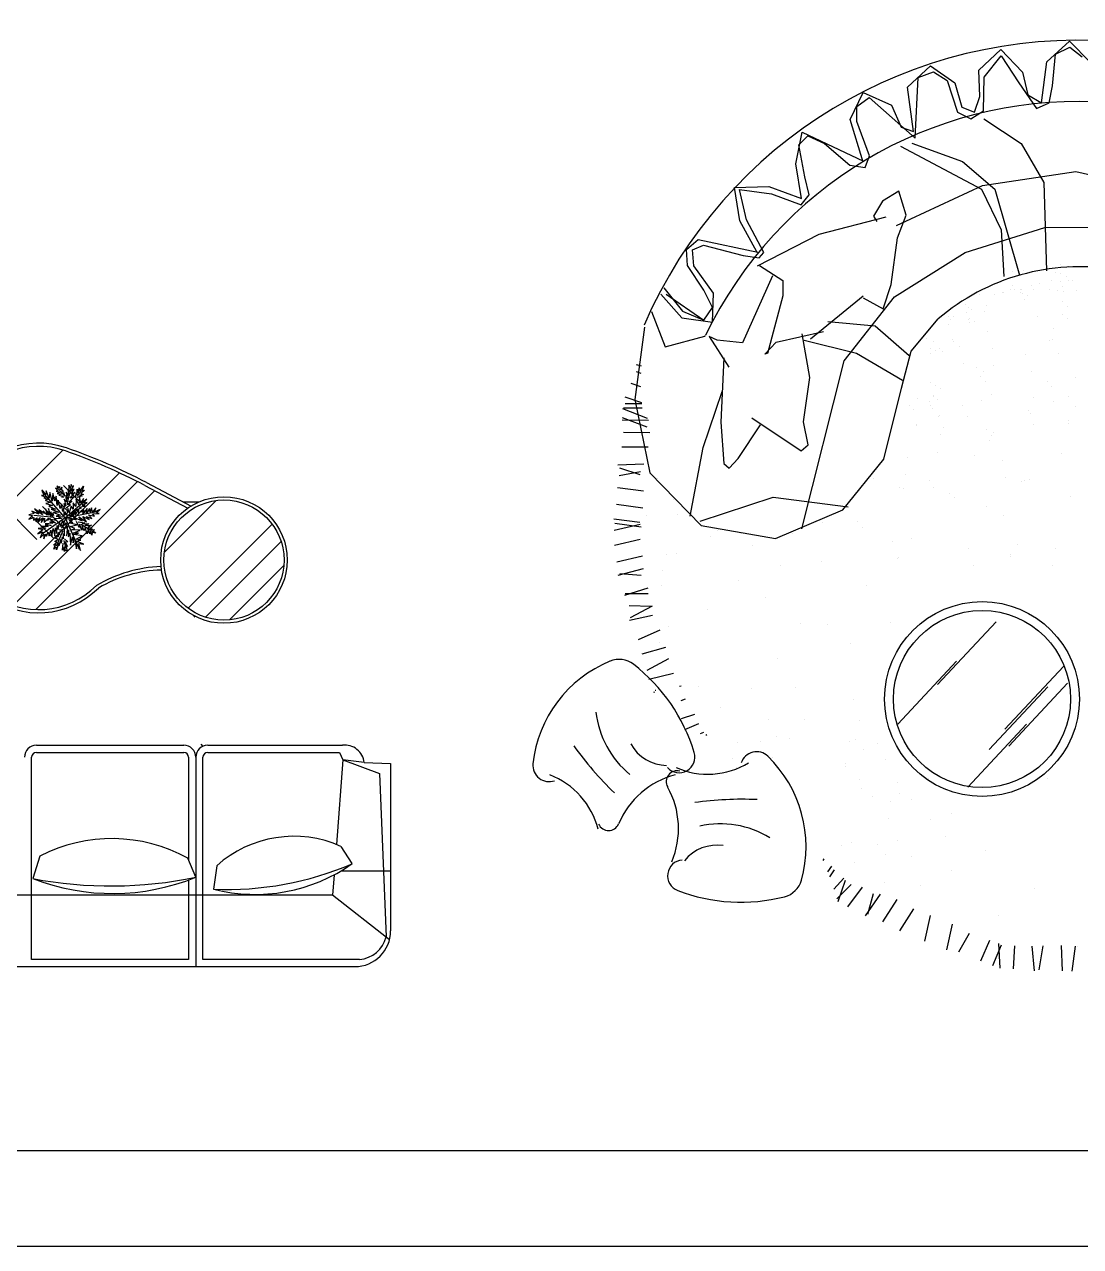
# Model space of a CAD drawing. Header units: inches. Extents: x 10.1 to 52.6, y 12.1 to 36.9.
# Drawn here: x 24.778 to 28.355, y 12.066 to 16.207 of the extents above; entities that cross this region are included whole.
import ezdxf

# ---------------------------------------------------------------- set-up
doc = ezdxf.new("R2010")
doc.units = ezdxf.units.IN
doc.header["$MEASUREMENT"] = 0
for name, color, linetype in [('02', 2, 'Continuous'), ('8', 8, 'Continuous'), ('kadrbm', 4, 'Continuous')]:
    doc.layers.add(name, color=color, linetype=linetype)

# ---------------------------------------------------------------- blocks, each defined once
blk = doc.blocks.new('kadrbm')
at = {"layer": 'kadrbm', "color": 4}
blk.add_lwpolyline([(0, 0), (0, 24.7972), (21, 24.7972), (21, 0), (0, 0)], close=True, dxfattribs=at)
blk.add_lwpolyline([(20.6631, 0.3257), (20.6631, 24.4603), (0.3369, 24.4603), (0.3369, 0.3257), (20.6631, 0.3257)], dxfattribs=at)

msp = doc.modelspace()

# ---------------------------------------------------------------- hatches: boundary and pattern name
at = {"layer": '8'}
h = msp.add_hatch(dxfattribs=at)
h.set_pattern_fill('ANSI34', color=256, scale=0.02, angle=360, style=0)
h.set_pattern_definition([(45, (14.43164, 11.14195), (0.269408, -0.269408), []), (45, (14.43164, 11.23175), (0.269408, -0.269408), []), (45, (14.43164, 11.32155), (0.269408, -0.269408), []), (45, (14.43164, 11.41135), (0.269408, -0.269408), [])])
h.paths.add_polyline_path([(25.6572, 14.3925, 1), (25.2501, 14.3925, 1)])

# ---------------------------------------------------------------- linework, layer by layer
at = {"layer": '02'}
for p, q in [((28.1246, 15.3701), (28.1246, 15.3701)), ((28.1601, 15.3737), (28.1601, 15.3737)), ((28.2395, 15.3964), (28.2395, 15.3964)), ((28.2697, 15.3671), (28.2697, 15.3671)), ((28.2855, 15.3649), (28.2855, 15.3649)), ((28.2878, 15.3934), (28.2878, 15.3934)), ((28.3143, 15.3885), (28.3143, 15.3885)), ((28.1238, 15.3217), (28.1238, 15.3217)), ((28.1893, 15.3237), (28.1893, 15.3237)), ((28.2153, 15.3299), (28.2153, 15.3299)), ((28.2558, 15.3397), (28.2558, 15.3397)), ((28.2863, 15.3348), (28.2863, 15.3348)), ((28.3083, 15.3537), (28.3083, 15.3537)), ((28.3122, 15.341), (28.3122, 15.341)), ((28.3257, 15.3394), (28.3257, 15.3394)), ((27.4401, 15.142), (27.6182, 15.2875)), ((28.0128, 15.292), (28.0128, 15.292)), ((28.0641, 15.2923), (28.0641, 15.2923)), ((28.09, 15.2986), (28.09, 15.2986)), ((28.0948, 15.3005), (28.0948, 15.3005)), ((28.1187, 15.3094), (28.1187, 15.3094)), ((28.1305, 15.3083), (28.1305, 15.3083)), ((28.1509, 15.2986), (28.1509, 15.2986)), ((28.1523, 15.3105), (28.1523, 15.3105)), ((28.1533, 15.3083), (28.1533, 15.3083)), ((28.1573, 15.2961), (28.1573, 15.2961)), ((28.1736, 15.2873), (28.1736, 15.2873)), ((28.1943, 15.3094), (28.1943, 15.3094)), ((28.2479, 15.3097), (28.2479, 15.3097)), ((28.2778, 15.3064), (28.2778, 15.3064)), ((28.2922, 15.3191), (28.2922, 15.3191)), ((28.2965, 15.3023), (28.2965, 15.3023)), ((28.3405, 15.3043), (28.3405, 15.3043)), ((27.9653, 15.257), (27.9653, 15.257)), ((27.9755, 15.2494), (27.9755, 15.2494)), ((27.9868, 15.2401), (27.9868, 15.2401)), ((28.0369, 15.2554), (28.0369, 15.2554)), ((28.1661, 15.2769), (28.1661, 15.2769)), ((28.2921, 15.2693), (28.2921, 15.2693)), ((28.3096, 15.2527), (28.3096, 15.2527)), ((27.9077, 15.2185), (27.9077, 15.2185)), ((27.9154, 15.2076), (27.9154, 15.2076)), ((27.9229, 15.218), (27.9229, 15.218)), ((27.9669, 15.2327), (27.9669, 15.2327)), ((27.9767, 15.2069), (27.9767, 15.2069)), ((27.9788, 15.2105), (27.9788, 15.2105)), ((27.9794, 15.1988), (27.9794, 15.1988)), ((27.9961, 15.2013), (27.9961, 15.2013)), ((28.0309, 15.2342), (28.0309, 15.2342)), ((28.2104, 15.2171), (28.2104, 15.2171)), ((28.2927, 15.2257), (28.2927, 15.2257)), ((28.31, 15.2113), (28.31, 15.2113)), ((27.909, 15.1906), (27.909, 15.1906)), ((28.0384, 15.1675), (28.0384, 15.1675)), ((28.2622, 15.1783), (28.2622, 15.1783)), ((27.8325, 15.1442), (27.8325, 15.1442)), ((27.8553, 15.1328), (27.8553, 15.1328)), ((27.9222, 15.1399), (27.9222, 15.1399)), ((27.9231, 15.1325), (27.9231, 15.1325)), ((27.9453, 15.1172), (27.9453, 15.1172)), ((28.2501, 15.1353), (28.2501, 15.1353)), ((28.2588, 15.1393), (28.2588, 15.1393)), ((27.8469, 15.1079), (27.8469, 15.1079)), ((27.8476, 15.0908), (27.8476, 15.0908)), ((27.862, 15.1035), (27.862, 15.1035)), ((27.8783, 15.1101), (27.8783, 15.1101)), ((27.8875, 15.1), (27.8875, 15.1)), ((28.0564, 15.1098), (28.0564, 15.1098)), ((28.1669, 15.0897), (28.1669, 15.0897)), ((28.2798, 15.0914), (28.2798, 15.0914)), ((26.868, 15.0495), (26.8507, 15.0539)), ((27.9594, 15.0591), (27.9594, 15.0591)), ((28.0024, 15.0447), (28.0024, 15.0447)), ((28.06, 15.052), (28.06, 15.052)), ((28.1897, 15.0319), (28.1897, 15.0319)), ((26.8654, 14.9793), (26.8328, 14.9911)), ((26.8663, 15.0243), (26.8502, 15.0301)), ((27.846, 14.994), (27.846, 14.994)), ((28.0143, 15.0149), (28.0143, 15.0149)), ((28.0261, 15.0301), (28.0261, 15.0301)), ((28.0319, 14.9982), (28.0319, 14.9982)), ((28.2414, 14.9987), (28.2414, 14.9987)), ((28.3377, 15.0108), (28.3377, 15.0108)), ((27.8553, 14.9513), (27.8553, 14.9513)), ((27.8637, 14.9849), (27.8637, 14.9849)), ((27.8813, 14.9748), (27.8813, 14.9748)), ((28.0522, 14.9536), (28.0522, 14.9536)), ((28.2552, 14.9798), (28.2552, 14.9798)), ((26.8704, 14.9076), (26.8064, 14.907)), ((26.8688, 14.922), (26.8121, 14.9215)), ((26.8685, 14.9247), (26.8129, 14.9449)), ((27.7755, 14.915), (27.7755, 14.915)), ((27.8015, 14.9386), (27.8015, 14.9386)), ((27.8432, 14.9313), (27.8432, 14.9313)), ((27.8481, 14.917), (27.8481, 14.917)), ((27.8575, 14.9465), (27.8575, 14.9465)), ((27.8691, 14.9376), (27.8691, 14.9376)), ((27.9535, 14.9161), (27.9535, 14.9161)), ((28.0183, 14.9317), (28.0183, 14.9317)), ((28.1967, 14.9442), (28.1967, 14.9442)), ((28.2644, 14.9289), (28.2644, 14.9289)), ((28.3131, 14.9456), (28.3131, 14.9456)), ((28.337, 14.9125), (28.337, 14.9125)), ((26.8915, 14.8656), (26.8021, 14.8664)), ((26.8871, 14.8424), (26.8036, 14.8743)), ((26.8884, 14.8726), (26.805, 14.9045)), ((27.7883, 14.9019), (27.7883, 14.9019)), ((27.8534, 14.9048), (27.8534, 14.9048)), ((27.8737, 14.8798), (27.8737, 14.8798)), ((27.8775, 14.8831), (27.8775, 14.8831)), ((27.9716, 14.8791), (27.9716, 14.8791)), ((28.1768, 14.8977), (28.1768, 14.8977)), ((28.1836, 14.8896), (28.1836, 14.8896)), ((28.3141, 14.8663), (28.3141, 14.8663)), ((26.8959, 14.8236), (26.8066, 14.8243)), ((27.7974, 14.8516), (27.7974, 14.8516)), ((27.7977, 14.8469), (27.7977, 14.8469)), ((27.8919, 14.8428), (27.8919, 14.8428)), ((28.0369, 14.8361), (28.0369, 14.8361)), ((28.0597, 14.8248), (28.0597, 14.8248)), ((28.1956, 14.8502), (28.1956, 14.8502)), ((28.3137, 14.8555), (28.3137, 14.8555)), ((27.8796, 14.8192), (27.8796, 14.8192)), ((28.0457, 14.7975), (28.0457, 14.7975)), ((28.0521, 14.8145), (28.0521, 14.8145)), ((24.5611, 14.4188, 0.0349), (24.9075, 14.7651, 0.0349)), ((26.8905, 14.7747), (26.8012, 14.7754)), ((27.8711, 14.7554), (27.8711, 14.7554)), ((27.994, 14.7462), (27.994, 14.7462)), ((28.2895, 14.7547), (28.2895, 14.7547)), ((26.8751, 14.7176), (26.7879, 14.7142)), ((26.8635, 14.6808), (26.7941, 14.7042)), ((27.7671, 14.7384), (27.7671, 14.7384)), ((28.0902, 14.7299), (28.0902, 14.7299)), ((24.6784, 14.2666, 0.0349), (25.0997, 14.688, 0.0349)), ((24.7396, 14.238, 0.0349), (25.1603, 14.6587, 0.0349)), ((26.8642, 14.6912), (26.7923, 14.6777)), ((26.9234, 14.6696), (26.9234, 14.6696)), ((27.655, 14.6689), (27.655, 14.6689)), ((27.7604, 14.6833), (27.7604, 14.6833)), ((27.8441, 14.6619), (27.8441, 14.6619)), ((28.1004, 14.6724), (28.1004, 14.6724)), ((28.1637, 14.6616), (28.1637, 14.6616)), ((28.1809, 14.6638), (28.1809, 14.6638)), ((24.816, 14.2246, 0.0349), (25.2192, 14.6278, 0.0349)), ((24.9153, 14.5353, 0.0349), (24.8379, 14.6243, 0.0349)), ((24.9142, 14.6085, 0.0349), (24.8925, 14.634, 0.0349)), ((24.9096, 14.6448, 0.0349), (24.9831, 14.5713, 0.0349)), ((24.923, 14.5838, 0.0349), (24.9356, 14.6361, 0.0349)), ((24.9573, 14.61, 0.0349), (24.9723, 14.6293, 0.0349)), ((25.186, 14.6455, 0.0456), (25.3309, 14.5682, 0.0456)), ((25.191, 14.6551, 0.0456), (25.3421, 14.5755, 0.0456)), ((26.8746, 14.6258), (26.786, 14.6375)), ((27.7429, 14.6375), (27.7429, 14.6375)), ((27.7543, 14.6359), (27.7543, 14.6359)), ((27.8557, 14.6392), (27.8557, 14.6392)), ((27.9115, 14.6178), (27.9115, 14.6178)), ((28.155, 14.6575), (28.155, 14.6575)), ((24.8742, 14.6095, 0.0349), (24.9477, 14.536, 0.0349)), ((24.9153, 14.5353, 0.0349), (24.9758, 14.5871, 0.0349)), ((25.3158, 14.5894, 0.0349), (25.369, 14.5894, 0.0349)), ((26.8719, 14.5687), (26.7833, 14.5804)), ((26.9746, 14.5968), (26.9746, 14.5968)), ((27.9263, 14.6035), (27.9263, 14.6035)), ((28.3193, 14.6092), (28.3193, 14.6092)), ((24.7125, 14.5702, 0.0349), (24.8203, 14.4624, 0.0349)), ((24.8035, 14.5388, 0.0349), (24.877, 14.4652, 0.0349)), ((24.879, 14.5369, 0.0349), (24.8098, 14.5437, 0.0349)), ((24.8388, 14.5741, 0.0349), (24.9124, 14.5006, 0.0349)), ((24.9153, 14.5353, 0.0349), (24.8388, 14.4818, 0.0349)), ((24.9153, 14.5353, 0.0349), (25.0289, 14.5586, 0.0349)), ((24.9153, 14.5353, 0.0349), (24.9632, 14.4296, 0.0349)), ((26.8845, 14.5437), (26.8845, 14.5437)), ((26.9887, 14.5461), (26.9887, 14.5461)), ((28.0373, 14.5723), (28.0373, 14.5723)), ((28.0942, 14.5441), (28.0942, 14.5441)), ((24.9693, 14.514, 0.0349), (25.0116, 14.4879, 0.0349)), ((26.8624, 14.5193), (26.7738, 14.531)), ((26.8627, 14.5126), (26.7756, 14.4926)), ((26.8663, 14.5043), (26.7777, 14.516)), ((27.4792, 14.5197), (27.4792, 14.5197)), ((27.6007, 14.5239), (27.6007, 14.5239)), ((27.6177, 14.5027), (27.6177, 14.5027)), ((24.908, 14.4909, 0.0349), (24.8852, 14.4392, 0.0349)), ((24.911, 14.4589, 0.0349), (24.9177, 14.4304, 0.0349)), ((26.8629, 14.4623), (26.7758, 14.4423)), ((27.1012, 14.471), (27.1012, 14.471)), ((27.1252, 14.4909), (27.1252, 14.4909)), ((27.2045, 14.4819), (27.2045, 14.4819)), ((27.3786, 14.483), (27.3786, 14.483)), ((27.7193, 14.4566), (27.7193, 14.4566)), ((27.7812, 14.4647), (27.7812, 14.4647)), ((26.9507, 14.4115), (26.9507, 14.4115)), ((26.9852, 14.4152), (26.9852, 14.4152)), ((27.2435, 14.4426), (27.2435, 14.4426)), ((27.9761, 14.4332), (27.9761, 14.4332)), ((28.1165, 14.4112), (28.1165, 14.4112)), ((28.1423, 14.4456), (28.1423, 14.4456)), ((28.2714, 14.4311), (28.2714, 14.4311)), ((26.871, 14.4057), (26.7839, 14.3857)), ((26.8646, 14.4024), (26.8646, 14.4024)), ((27.3379, 14.3743), (27.3379, 14.3743)), ((27.4757, 14.3889), (27.4757, 14.3889)), ((27.7359, 14.399), (27.7359, 14.399)), ((27.7387, 14.4009), (27.7387, 14.4009)), ((27.9911, 14.3739), (27.9911, 14.3739)), ((28.1185, 14.4048), (28.1185, 14.4048)), ((28.2608, 14.3752), (28.2608, 14.3752)), ((26.8736, 14.3623), (26.787, 14.3403)), ((26.8668, 14.3396), (26.7939, 14.3463)), ((26.939, 14.3581), (26.939, 14.3581)), ((26.8894, 14.2971), (26.8097, 14.2727)), ((26.9358, 14.3055), (26.9358, 14.3055)), ((27.1951, 14.3243), (27.1951, 14.3243)), ((27.63, 14.3062), (27.63, 14.3062)), ((26.89, 14.2784), (26.8127, 14.2776)), ((27.2885, 14.2646), (27.2885, 14.2646)), ((25.349, 14.2054, 0.0349), (25.355, 14.1994, 0.0349)), ((26.9013, 14.2356), (26.8254, 14.2373)), ((26.9049, 14.2051), (26.8276, 14.1876)), ((26.9033, 14.2361), (26.8295, 14.1964)), ((27.0913, 14.2249), (27.0913, 14.2249)), ((28.0161, 14.2199), (28.0161, 14.2199)), ((26.959, 14.1688), (26.959, 14.1688)), ((27.4072, 14.1759), (27.4072, 14.1759)), ((27.4982, 14.1728), (27.4982, 14.1728)), ((27.7125, 14.1819), (27.7125, 14.1819)), ((27.8705, 13.9708), (28.0691, 14.1835)), ((26.9302, 14.1549), (26.8569, 14.1216)), ((26.9488, 14.0962), (26.8686, 14.0737)), ((26.93, 14.1135), (26.93, 14.1135)), ((27.5744, 14.1112), (27.5744, 14.1112)), ((26.9594, 14.0577), (26.8856, 14.018)), ((27.327, 14.0604), (27.327, 14.0604)), ((27.7359, 13.8367), (27.9345, 14.0494)), ((28.3129, 14.0751), (28.3129, 14.0751)), ((26.9756, 14.0078), (26.8925, 13.9883)), ((28.0986, 13.8192), (28.2971, 14.032)), ((27.0021, 13.9655), (26.9964, 13.9636)), ((27.0603, 13.9652), (27.0603, 13.9652)), ((27.2404, 13.958), (27.2404, 13.958)), ((27.3903, 13.9622), (27.3903, 13.9622)), ((28.045, 13.7505), (28.2435, 13.9632)), ((28.1114, 13.762), (28.31, 13.9748)), ((26.9121, 13.9447), (26.908, 13.9437)), ((26.9162, 13.9508), (26.9141, 13.9502)), ((27.0155, 13.9206), (27.0004, 13.9158)), ((27.5872, 13.921), (27.5872, 13.921)), ((27.1364, 13.8943), (27.1364, 13.8943)), ((27.0471, 13.8697), (27.0022, 13.8546)), ((27.0612, 13.8371), (27.0129, 13.817)), ((27.299, 13.8535), (27.299, 13.8535)), ((27.4206, 13.8506), (27.4206, 13.8506)), ((27.6054, 13.8491), (27.6054, 13.8491)), ((27.9728, 13.6234), (28.1713, 13.8362)), ((27.0773, 13.8086), (27.0661, 13.8032)), ((27.0892, 13.8007), (27.0858, 13.7983)), ((27.3265, 13.7932), (27.3265, 13.7932)), ((24.8184, 13.7649, 0.0456), (25.3176, 13.7649, 0.0456)), ((25.375, 13.7684, 0.0349), (25.382, 13.7613, 0.0349)), ((25.3986, 13.7649, 0.0456), (25.8551, 13.7649, 0.0456)), ((27.1914, 13.7736), (27.1914, 13.7736)), ((27.2702, 13.7767), (27.2702, 13.7767)), ((27.3693, 13.7872), (27.3693, 13.7872)), ((27.5708, 13.777), (27.5708, 13.777)), ((27.5911, 13.7844), (27.5911, 13.7844)), ((27.6211, 13.7507), (27.6211, 13.7507)), ((27.6664, 13.7713), (27.6664, 13.7713)), ((24.8022, 13.0392, 0.0456), (24.8022, 13.7244, 0.0456)), ((24.8184, 13.7406, 0.0456), (25.3176, 13.7406, 0.0456)), ((25.3338, 13.7244, 0.0456), (25.3338, 13.375, 0.0456)), ((25.3581, 13.7244, 0.0456), (25.3581, 13.0149, 0.0456)), ((25.3824, 13.0392, 0.0456), (25.3824, 13.7244, 0.0456)), ((25.3986, 13.7406, 0.0456), (25.8451, 13.7406, 0.0456)), ((25.8563, 13.7159, 0.0456), (25.835, 13.4289, 0.0456)), ((25.8451, 13.7406, 0.0456), (25.8563, 13.7159, 0.0456)), ((25.8563, 13.7159, 0.0456), (25.98, 13.6692, 0.0456)), ((25.9283, 13.7066, 0.0456), (25.8563, 13.7159, 0.0456)), ((25.9283, 13.7066, 0.0456), (26.018, 13.7033, 0.0456)), ((27.1761, 13.7193), (27.1761, 13.7193)), ((27.2313, 13.7366), (27.2313, 13.7366)), ((27.3128, 13.7233), (27.3128, 13.7233)), ((27.6933, 13.7162), (27.6933, 13.7162)), ((25.98, 13.6692, 0.0456), (26.0031, 13.1154, 0.0456)), ((26.018, 13.7033, 0.0456), (26.018, 13.1364, 0.0456)), ((27.1898, 13.6892), (27.1898, 13.6892)), ((27.5579, 13.7035), (27.5579, 13.7035)), ((27.5588, 13.6914), (27.5588, 13.6914)), ((27.6073, 13.6479), (27.6073, 13.6479)), ((27.7336, 13.6379), (27.7336, 13.6379)), ((27.841, 13.6533), (27.841, 13.6533)), ((28.2433, 13.6533), (28.2433, 13.6533)), ((27.614, 13.6182), (27.614, 13.6182)), ((27.6486, 13.5903), (27.6486, 13.5903)), ((27.7425, 13.6002), (27.7425, 13.6002)), ((27.7831, 13.5822), (27.7831, 13.5822)), ((27.7107, 13.5751), (27.7107, 13.5751)), ((27.7039, 13.5171), (27.7039, 13.5171)), ((27.8471, 13.5129), (27.8471, 13.5129)), ((27.9183, 13.5345), (27.9183, 13.5345)), ((25.8881, 13.3638, 0.0456), (25.85, 13.4223, 0.0456)), ((27.5447, 13.4264), (27.5447, 13.4264)), ((27.5773, 13.435), (27.5773, 13.435)), ((27.6657, 13.4287), (27.6657, 13.4287)), ((27.7332, 13.4429), (27.7332, 13.4429)), ((27.8965, 13.4572), (27.8965, 13.4572)), ((24.8305, 13.3891, 0.0456), (24.8062, 13.3131, 0.0456)), ((25.3579, 13.3176, 0.0456), (25.3309, 13.382, 0.0456)), ((27.4857, 13.3801), (27.4823, 13.3742)), ((27.6947, 13.3953), (27.6947, 13.3953)), ((27.7826, 13.3872), (27.7826, 13.3872)), ((28.0317, 13.4096), (28.0317, 13.4096)), ((25.4291, 13.3566, 0.0456), (25.4187, 13.2776, 0.0456)), ((26.018, 13.3389, 0.0456), (25.8516, 13.3389, 0.0456)), ((27.5114, 13.3556), (27.4977, 13.3366)), ((27.5206, 13.3431), (27.5047, 13.3188)), ((27.5878, 13.3678), (27.5878, 13.3678)), ((27.9178, 13.3395), (27.9178, 13.3395)), ((25.3338, 13.3064, 0.0456), (25.3338, 13.0392, 0.0456)), ((25.8269, 13.3243, 0.0456), (25.8217, 13.2579, 0.0456)), ((27.5533, 13.3146), (27.5194, 13.2776)), ((27.5783, 13.2929), (27.5287, 13.2448)), ((27.5569, 13.3063), (27.533, 13.2344)), ((27.69, 13.2996), (27.69, 13.2996)), ((24.2233, 13.2579, 0.0456), (25.8217, 13.2579, 0.0456)), ((25.8217, 13.2579, 0.0456), (26.0143, 13.1066, 0.0456)), ((27.6154, 13.2841), (27.5656, 13.2173)), ((27.6756, 13.2606), (27.6257, 13.1866)), ((27.652, 13.2619), (27.6336, 13.191)), ((27.8122, 13.2914), (27.8122, 13.2914)), ((28.1985, 13.2797), (28.1985, 13.2797)), ((27.7319, 13.2423), (27.6837, 13.1671)), ((27.7893, 13.211), (27.741, 13.1358)), ((27.8448, 13.1881), (27.8259, 13.1008)), ((28.0763, 13.1877), (28.0763, 13.1877)), ((27.9199, 13.1592), (27.901, 13.0718)), ((27.9779, 13.1273), (27.9409, 13.0641)), ((28.0459, 13.1039), (28.0157, 13.0332)), ((28.0862, 13.0878), (28.0561, 13.0171)), ((28.077, 13.0937), (28.0816, 13.0101)), ((28.1313, 13.0853), (28.1267, 13.0077)), ((28.2266, 13.0856), (28.2128, 13.0035)), ((28.2887, 13.086), (28.2929, 13.0004)), ((28.1891, 13.0845), (28.1977, 13.0002)), ((28.3365, 13.084), (28.3251, 12.9991)), ((28.3457, 13.0845), (28.3457, 13.0845)), ((24.2233, 13.0149, 0.0456), (25.8965, 13.0149, 0.0456)), ((25.3338, 13.0392, 0.0456), (24.8022, 13.0392, 0.0456)), ((25.9127, 13.0392, 0.0456), (25.3824, 13.0392, 0.0456))]:
    msp.add_line(p, q, dxfattribs=at)
at = {"layer": '02', "extrusion": (0, 0, -1)}
for points in [[(-27.618, 15.7407), (-27.5741, 15.8847), (-27.6187, 15.977), (-27.7149, 15.9332), (-27.7473, 15.8593), (-27.789, 15.8446), (-27.7689, 15.9952), (-27.8463, 16.067), (-27.9292, 16.0095), (-27.9521, 15.9264), (-27.9957, 15.9104), (-28.0131, 15.9629), (-28.0103, 16.0521), (-28.0846, 16.1224), (-28.1584, 16.046), (-28.1758, 15.9689), (-28.2222, 15.9419), (-28.241, 16.0809), (-28.3174, 16.15), (-28.3887, 16.0785)], [(-28.0267, 15.8875), (-28.153, 15.8042), (-28.2308, 15.6721), (-28.2389, 15.3725)], [(-27.258, 15.4367), (-27.2011, 15.542), (-27.1827, 15.6546), (-27.2994, 15.6576), (-27.4092, 15.6176), (-27.3906, 15.7345), (-27.4123, 15.8421), (-27.6201, 15.7436)], [(-27.7454, 15.7948), (-28.0193, 15.6491), (-28.0858, 15.5118), (-28.0948, 15.3533)], [(-27.7827, 15.8053), (-27.9547, 15.7429), (-28.0638, 15.6486), (-28.1475, 15.3575)], [(-27.7308, 15.5264), (-28.0226, 15.661), (-28.3383, 15.7092), (-28.653, 15.6375), (-28.9254, 15.4691)], [(-27.2604, 15.3896), (-27.4697, 15.4967), (-27.6965, 15.5558)], [(-27.4112, 14.4977), (-27.5545, 15.0679), (-27.7245, 15.2847), (-27.9635, 15.4346), (-28.2336, 15.519), (-28.5224, 15.5198), (-28.6639, 15.4762), (-28.7976, 15.3816), (-28.9102, 15.2479), (-28.9628, 15.1662)], [(-27.267, 15.3903), (-27.3463, 15.3395), (-27.3466, 15.2875), (-27.2944, 15.0928), (-27.2854, 15.0902), (-27.3243, 15.1307), (-27.4842, 15.1667)], [(-27.3108, 15.3549), (-27.2099, 15.1284), (-27.1235, 15.1376), (-27.0971, 15.1501), (-27.1633, 15.046)], [(-27.4984, 15.2005), (-27.6591, 15.1858), (-27.7739, 15.0855)], [(-27.4185, 15.137), (-27.5959, 15.0936), (-27.7517, 15.0016)], [(-27.0325, 14.541), (-27.0766, 14.7735), (-27.1405, 14.963)], [(-27.066, 14.5247), (-27.3133, 14.6056), (-27.5672, 14.5727)]]:
    msp.add_lwpolyline(points, dxfattribs=at)
at = {"layer": '02'}
for points in [[(26.9327, 15.2938), (27.0043, 15.213), (27.1081, 15.1979), (27.1118, 15.297), (27.0452, 15.3893), (27.0405, 15.4435), (27.0773, 15.4598), (27.2123, 15.4247), (27.2662, 15.4161), (27.2821, 15.4349), (27.2233, 15.5449), (27.1998, 15.6476), (27.3079, 15.6332), (27.4085, 15.596), (27.4351, 15.6294), (27.4212, 15.691), (27.4004, 15.7989), (27.4315, 15.8295), (27.4878, 15.8039), (27.5731, 15.7306), (27.6253, 15.7221), (27.6401, 15.7624), (27.5972, 15.8785), (27.5967, 15.9291), (27.6389, 15.96), (27.7941, 15.8222), (27.8049, 16.0276), (27.857, 16.0463), (27.9026, 16.0175), (27.938, 15.9105), (27.9834, 15.8877), (28.0263, 15.9145), (28.0282, 16.0283), (28.0858, 16.1013), (28.1455, 16.009), (28.205, 15.9228), (28.2484, 15.942), (28.2598, 15.9995), (28.2701, 16.1065), (28.3186, 16.1299), (28.3599, 16.0972)], [(27.6189, 15.2809), (27.6865, 15.2432), (27.7138, 15.3265), (27.7351, 15.4842), (27.7646, 15.5609), (27.7396, 15.6422), (27.6841, 15.6084), (27.653, 15.5574), (27.6649, 15.5391)], [(27.0785, 15.3065), (27.0236, 15.3909), (27.02, 15.4452), (27.0596, 15.479), (27.2612, 15.4359)], [(26.9428, 15.3145), (27.0069, 15.2357), (27.0789, 15.2056), (27.108, 15.2484), (27.0785, 15.3065)], [(26.9517, 15.2932), (27.0789, 15.2056)], [(26.8774, 15.1813), (26.8446, 14.9363), (26.8963, 14.6876), (27.07, 14.5098), (27.3214, 14.4654), (27.5496, 14.5631), (27.6881, 14.734), (27.7477, 14.9753), (27.7806, 15.1004), (27.8723, 15.2093)], [(26.9018, 15.2351), (26.9481, 15.1153), (27.082, 15.1515)], [(27.2416, 14.8744), (27.4083, 14.763), (27.4319, 14.7828), (27.4164, 14.8613), (27.4375, 15.0114), (27.4116, 15.159)], [(27.1467, 15.0776), (27.1369, 14.8593), (27.1465, 14.7198), (27.1647, 14.7041), (27.1947, 14.7364), (27.2708, 14.8508)]]:
    msp.add_lwpolyline(points, dxfattribs=at)
at = {"layer": '02', "elevation": 0.0349}
for points in [[(24.9289, 14.5437), (24.9447, 14.5437), (24.9356, 14.5498), (24.9447, 14.5533), (24.9394, 14.5557), (24.9559, 14.561), (24.9515, 14.563), (24.9708, 14.5698), (24.9641, 14.5712), (24.9834, 14.5765), (24.9729, 14.5774), (24.9902, 14.5877), (24.9781, 14.5847), (24.9893, 14.5988), (24.9752, 14.5891), (24.9776, 14.6012), (24.9693, 14.5862), (24.9647, 14.605), (24.9617, 14.5794), (24.9529, 14.5982), (24.952, 14.5736), (24.9432, 14.5862), (24.9432, 14.5654), (24.9365, 14.575), (24.9297, 14.5533), (24.9245, 14.5674), (24.9201, 14.5431), (24.9162, 14.5563), (24.9127, 14.5431), (24.911, 14.5698), (24.9074, 14.5572), (24.903, 14.5824), (24.8992, 14.5674), (24.8925, 14.5953), (24.8887, 14.5774), (24.8852, 14.6085), (24.8805, 14.5921), (24.8737, 14.6176), (24.8717, 14.5921), (24.864, 14.6211), (24.8611, 14.6026), (24.8514, 14.6273), (24.8514, 14.6146), (24.8373, 14.6308), (24.8441, 14.6123), (24.8359, 14.6114), (24.8514, 14.6056), (24.8432, 14.6032), (24.8582, 14.5988), (24.8485, 14.5953), (24.8664, 14.5877), (24.85, 14.5838), (24.8731, 14.5774), (24.8605, 14.5756), (24.8834, 14.5645), (24.8687, 14.5645), (24.894, 14.5542), (24.8761, 14.5533), (24.8998, 14.5451), (24.8852, 14.5416), (24.9074, 14.5384), (24.8931, 14.5369), (24.9036, 14.5334), (24.879, 14.5319), (24.8881, 14.5266), (24.8655, 14.5296), (24.8828, 14.519), (24.864, 14.5214), (24.8737, 14.517), (24.8485, 14.5155), (24.8687, 14.5093), (24.8476, 14.5108), (24.8582, 14.5058), (24.8329, 14.5058), (24.8508, 14.5005), (24.8238, 14.4991), (24.8417, 14.4961), (24.8233, 14.4818), (24.8388, 14.4885), (24.8306, 14.4677), (24.8432, 14.4803), (24.8441, 14.4648), (24.85, 14.4812), (24.8529, 14.473), (24.8582, 14.4865), (24.8611, 14.475), (24.8673, 14.4938), (24.8708, 14.4721), (24.8746, 14.4991), (24.8805, 14.4736), (24.8828, 14.5011), (24.8872, 14.4826), (24.8887, 14.5093), (24.8925, 14.4961), (24.8969, 14.5199), (24.8998, 14.5064), (24.908, 14.5266), (24.9089, 14.5176)], [(24.9148, 14.61), (24.9118, 14.6205), (24.9104, 14.6167), (24.908, 14.6293), (24.906, 14.6243), (24.9045, 14.6399), (24.9013, 14.6293), (24.8963, 14.6422), (24.8954, 14.6355), (24.8887, 14.6437), (24.8887, 14.634), (24.8828, 14.6361), (24.8925, 14.6273), (24.8852, 14.6258), (24.8984, 14.622), (24.8887, 14.6176), (24.903, 14.6167), (24.894, 14.6123), (24.9074, 14.6094), (24.903, 14.6064), (24.911, 14.6064)], [(24.9192, 14.5698), (24.9336, 14.5809), (24.923, 14.5809), (24.9385, 14.5921), (24.9283, 14.5891), (24.9462, 14.6064), (24.9327, 14.6026), (24.9482, 14.6211), (24.9356, 14.6161), (24.9468, 14.6325), (24.9365, 14.6264), (24.9438, 14.6437), (24.938, 14.6413), (24.9356, 14.6481), (24.9336, 14.6361), (24.9283, 14.6457), (24.9283, 14.6234), (24.9245, 14.6331), (24.9268, 14.6108), (24.9192, 14.6229), (24.9239, 14.5982), (24.9186, 14.6108), (24.9192, 14.59), (24.9127, 14.5982), (24.9177, 14.5765), (24.9118, 14.5838), (24.9148, 14.5727)], [(24.952, 14.605), (24.9535, 14.6205), (24.9564, 14.6129), (24.9564, 14.6331), (24.9611, 14.6205), (24.9632, 14.6369), (24.9661, 14.6264), (24.9776, 14.6428), (24.9737, 14.6258), (24.9811, 14.6293), (24.9693, 14.6182), (24.9781, 14.6146), (24.9647, 14.6114), (24.9737, 14.61), (24.955, 14.6041)], [(24.8775, 14.5422), (24.8737, 14.5528), (24.8722, 14.5407), (24.8673, 14.5563), (24.8678, 14.5416), (24.859, 14.5668), (24.8611, 14.5451), (24.8494, 14.566), (24.8552, 14.5445), (24.8412, 14.5595), (24.8456, 14.5498), (24.8268, 14.563), (24.8388, 14.546), (24.8121, 14.566), (24.8268, 14.5475), (24.8024, 14.5577), (24.8112, 14.5504), (24.7933, 14.546), (24.8054, 14.5431), (24.7925, 14.531), (24.8098, 14.5369), (24.8083, 14.5272), (24.8209, 14.5354), (24.8165, 14.5214), (24.8306, 14.5363), (24.8224, 14.5184), (24.8388, 14.5354), (24.835, 14.5199), (24.8456, 14.534), (24.8447, 14.5199), (24.859, 14.534), (24.8558, 14.5272), (24.8664, 14.534)], [(24.9268, 14.5363), (24.9529, 14.5287), (24.9438, 14.5378), (24.9729, 14.5252), (24.9617, 14.5384), (24.9878, 14.5214), (24.9752, 14.5398), (24.9969, 14.5302), (24.9864, 14.5398), (25.0066, 14.5334), (24.9946, 14.546), (25.0148, 14.5416), (25.0087, 14.5489), (25.0304, 14.5504), (25.0221, 14.5528), (25.0348, 14.5639), (25.0163, 14.5557), (25.0192, 14.5692), (25.0087, 14.5548), (25.0051, 14.5692), (25.0004, 14.5542), (24.9984, 14.5674), (24.9878, 14.5504), (24.9902, 14.5674), (24.9758, 14.5481), (24.9805, 14.5624), (24.9723, 14.5548), (24.9723, 14.5616), (24.9617, 14.5504), (24.9626, 14.566), (24.95, 14.546), (24.9506, 14.5595), (24.9418, 14.5475)], [(24.9127, 14.4991), (24.9127, 14.475), (24.9095, 14.4818), (24.9095, 14.4648), (24.906, 14.47), (24.9022, 14.4498), (24.9013, 14.4624), (24.8948, 14.4401), (24.894, 14.4513), (24.8866, 14.4266), (24.8852, 14.4363), (24.8775, 14.4296), (24.8828, 14.446), (24.8761, 14.443), (24.8872, 14.4527), (24.8805, 14.4551), (24.8925, 14.4633), (24.879, 14.4662), (24.8948, 14.4736), (24.8852, 14.475), (24.8984, 14.4803), (24.891, 14.4841), (24.9045, 14.4923), (24.8969, 14.4953), (24.9051, 14.4961)], [(24.9157, 14.5296), (24.9036, 14.5005), (24.9192, 14.519), (24.9171, 14.4991), (24.9239, 14.5073), (24.9201, 14.4744), (24.9274, 14.4944), (24.9274, 14.4715), (24.9321, 14.4832), (24.9341, 14.4425), (24.9403, 14.4715), (24.9432, 14.4507), (24.9468, 14.4668), (24.9544, 14.4304), (24.955, 14.4469), (24.9679, 14.4252), (24.9617, 14.4483), (24.979, 14.446), (24.9535, 14.4565), (24.9693, 14.4595), (24.9529, 14.4633), (24.9737, 14.4744), (24.9447, 14.4788), (24.9611, 14.4832), (24.9432, 14.4841), (24.967, 14.4938), (24.9385, 14.4953), (24.9482, 14.4997), (24.9327, 14.5058), (24.955, 14.5117), (24.9297, 14.519), (24.9418, 14.519), (24.9297, 14.5266), (24.9409, 14.5287), (24.9206, 14.5319)], [(24.9597, 14.5222), (24.9825, 14.519), (24.9737, 14.5161), (24.996, 14.5155), (24.9825, 14.5093), (25.0051, 14.5102), (24.9922, 14.5026), (25.0072, 14.502), (25.0019, 14.4976), (25.0148, 14.4944), (25.0095, 14.4923), (25.0192, 14.4832), (25.0072, 14.4865), (25.0066, 14.4768), (25.0019, 14.49), (24.999, 14.4812), (24.9937, 14.4961), (24.9902, 14.4818), (24.984, 14.5011), (24.9805, 14.4914), (24.9737, 14.5073), (24.9723, 14.4938), (24.9647, 14.5146), (24.9632, 14.5026), (24.9544, 14.5228)], [(24.9133, 14.4648), (24.9253, 14.4542), (24.9157, 14.4536), (24.9239, 14.4386), (24.9177, 14.4425), (24.9224, 14.4231), (24.9162, 14.4266), (24.9133, 14.4213), (24.9133, 14.4378), (24.9066, 14.426), (24.9089, 14.4498)]]:
    msp.add_lwpolyline(points, dxfattribs=at)
at = {"layer": '02'}
for centre, radius in [((25.4536, 14.3925, 0.0456), 0.2143), ((25.4536, 14.3925, 0.0456), 0.2035), ((28.021, 13.9216), 0.33), ((28.021, 13.9216), 0.3)]:
    msp.add_circle(centre, radius, dxfattribs=at)
for centre, radius, start, end in [((28.3451, 14.5535), 1.6, 14.8919, 156.6136), ((28.3459, 14.5462), 1.4, 21.0039, 154.2699), ((28.3518, 14.6489), 0.7375, 80.9067, 130.55), ((27.0802, 15.1561), 0.005, 291.3864, 334.2699), ((24.8252, 14.5011, 0.0456), 0.2874, 70.7386, 314.9559), ((24.8252, 14.5011, 0.0456), 0.2766, 70.7386, 315.2317), ((24.2463, 12.8442, 0.0456), 2.0317, 62.4491, 70.7386), ((24.2463, 12.8442, 0.0456), 2.0425, 62.4476, 70.7386), ((25.2618, 13.8946, 0.0456), 0.4766, 92.5777, 120.2645), ((25.2521, 13.9171, 0.0456), 0.4415, 91.3075, 120.4544), ((26.9233, 13.6561), 0.4258, 112.4062, 173.7955), ((26.7915, 13.9758), 0.08, 52.3591, 112.4062), ((26.4776, 13.5688), 0.594, 16.8235, 52.3591), ((27.0293, 13.912), 0.3177, 186.2655, 230.735), ((24.8184, 13.7244, 0.0456), 0.0405, 90, 180), ((25.3176, 13.7244, 0.0456), 0.0405, 0, 90), ((25.3986, 13.7244, 0.0456), 0.0405, 90, 180), ((25.8627, 13.6992, 0.0456), 0.0661, 6.4251, 96.5821), ((27.6034, 14.4545), 1.1872, 215.5977, 225.797), ((26.9551, 13.8382), 0.1417, 209.1255, 268.9732), ((24.8184, 13.7244, 0.0456), 0.0162, 90, 180), ((25.3176, 13.7244, 0.0456), 0.0162, 0, 90), ((25.3986, 13.7244, 0.0456), 0.0162, 90, 180), ((26.9949, 13.7252), 0.0535, 222.5024, 16.8235), ((27.0921, 13.9332), 0.2663, 246.2191, 301.3332), ((27.2574, 13.6883), 0.0546, 45.9014, 162.0251), ((26.9991, 13.4217), 0.4258, 344.5121, 45.9014), ((26.5543, 13.6963), 0.0546, 173.7955, 289.9192), ((26.4625, 13.4154), 0.2663, 14.1132, 69.2273), ((27.0561, 13.3863), 0.2885, 104.9786, 157.1402), ((26.9885, 13.6416), 0.0369, 75.6499, 209.2461), ((26.7045, 13.4826), 0.2885, 337.0846, 29.2461), ((27.2113, 12.3947), 1.1872, 87.7036, 97.9029), ((26.7563, 13.5128), 0.0369, 203.544, 337.1402), ((27.1358, 13.181), 0.3177, 58.3714, 102.8409), ((25.0741, 12.921, 0.0456), 0.5277, 60.8843, 117.4896), ((25.69, 13.0654, 0.0456), 0.3911, 65.8632, 131.86), ((27.1232, 13.2848), 0.1417, 81.2314, 141.0791), ((27.0096, 13.3228), 0.0535, 94.6083, 248.9294), ((25.4654, 14.3443, 0.0456), 1.0678, 267.4957, 293.3204), ((25.5605, 13.8263, 0.0456), 0.5667, 255.5098, 305.3063), ((25.0707, 14.7112, 0.0456), 1.4228, 259.2868, 281.6464), ((25.0764, 14.0114, 0.0456), 0.7487, 248.8469, 292.0863), ((27.3323, 13.3294), 0.08, 284.4651, 344.5121), ((27.2039, 13.8271), 0.594, 248.9294, 284.4651), ((25.8965, 13.1364, 0.0456), 0.1215, 270, 0), ((25.904, 13.1412, 0.0456), 0.1024, 274.8861, 345.3806)]:
    msp.add_arc(centre, radius, start, end, dxfattribs=at)

# ---------------------------------------------------------------- block references
at = {"layer": 'kadrbm'}
msp.add_blockref('kadrbm', (10.1213, 12.0665), dxfattribs=at)

doc.saveas('drawing.dxf')
